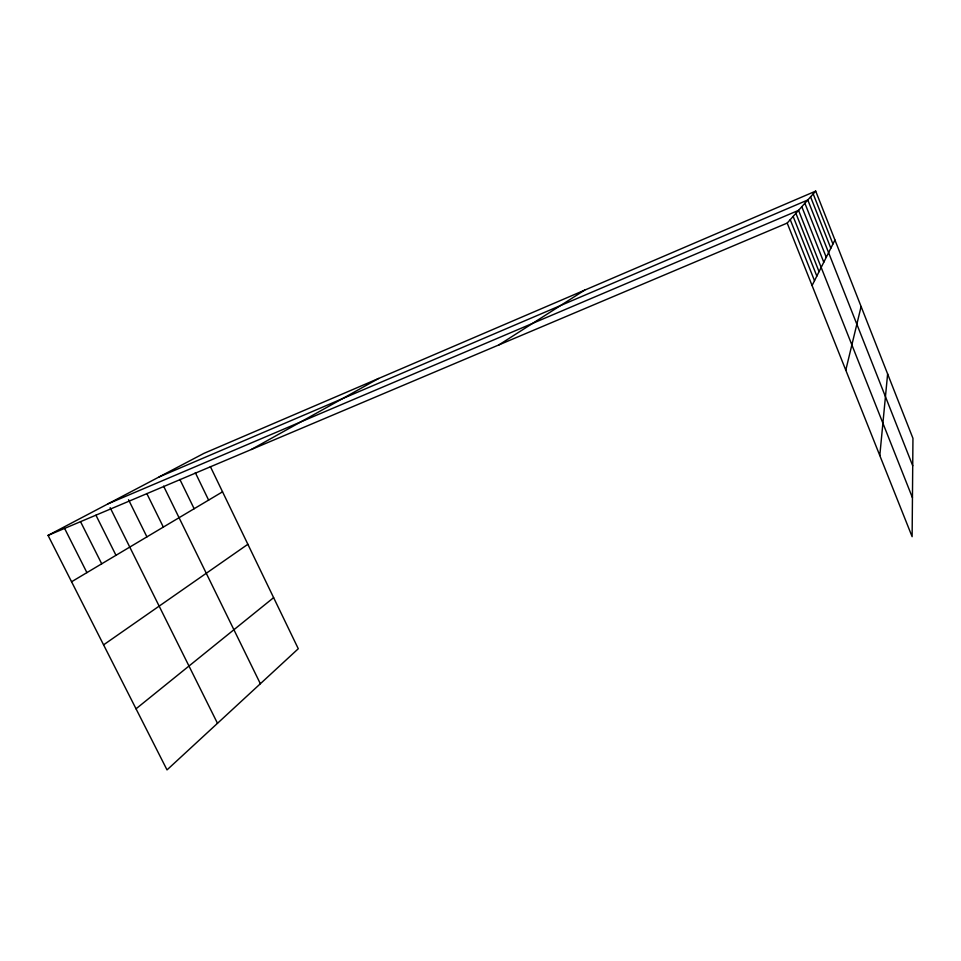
<?xml version="1.0" encoding="UTF-8"?>
<svg xmlns="http://www.w3.org/2000/svg" width="961" height="961" viewBox="0 0 961 961"><rect width="100%" height="100%" fill="white"/><g stroke="black" fill="none" stroke-linecap="round" stroke-linejoin="round"><path stroke-width="1.44" d="M879.795 455.526L887.628 373.949M845.788 370.153L861.104 306.535M812.081 285.537L834.941 240.01M787.203 223.084L815.709 191.107L912.95 438.336L912.121 536.682L787.203 223.084L48.05 535.397L167.022 769.893L298.282 648.735L210.375 466.602M136.03 708.81L273.621 597.646M103.584 644.855L247.866 544.286M498.951 344.879L584.684 290.138M71.57 581.765L222.532 491.816M251.374 449.484L378.682 378.442M48.05 535.397L203.972 453.34L815.709 191.107M159.094 476.956L807.805 199.972L912.722 465.773M108.197 503.744L798.555 210.351L912.445 497.726M64.591 528.394L86.91 572.624M80.52 521.643L101.71 563.807M95.956 515.24L115.981 555.302M110.155 507.684L217.486 723.309M128.534 499.732L146.913 536.875M146.817 493.546L163.334 527.084M163.61 486.158L260.359 683.739M179.863 479.419L194.146 508.729M195.311 472.656L208.621 500.104M790.242 219.673L814.508 280.684M795.912 213.318L819.048 271.651M793.137 216.429L816.838 276.071M810.579 196.873L830.821 248.214M804.886 203.251L826.256 257.308M801.81 206.699L823.781 262.233M813.21 193.918L832.935 244.01"/></g></svg>
